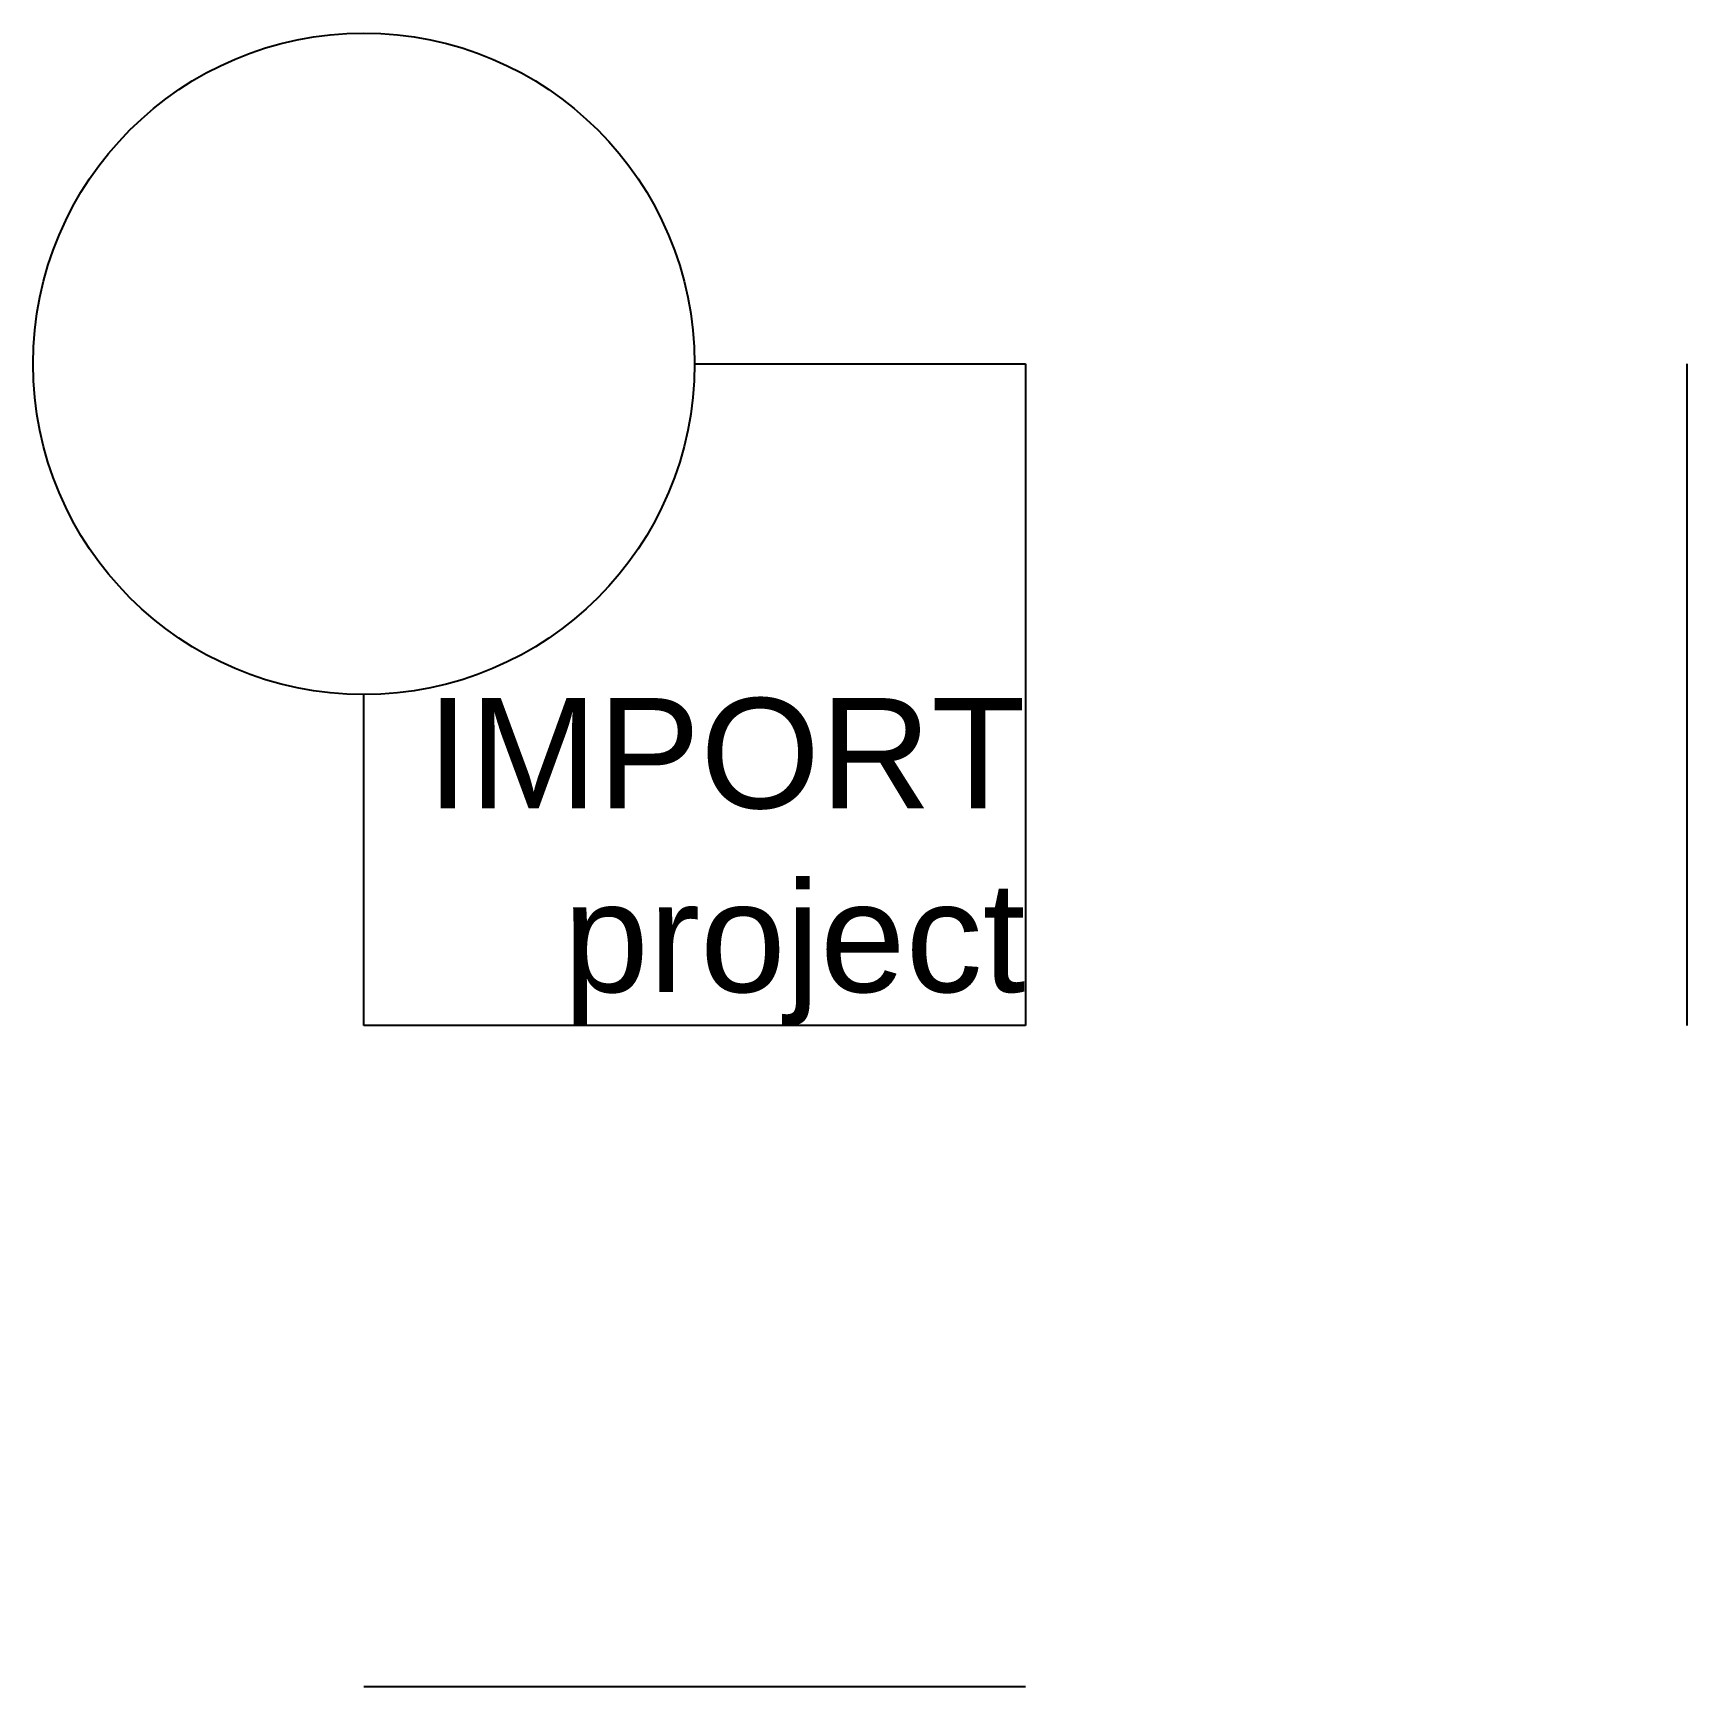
# Model space of a CAD drawing. Header units: inches. Extents: x -6 to 24, y -24 to 6.
import ezdxf

# ---------------------------------------------------------------- set-up
doc = ezdxf.new("R2010")
doc.units = ezdxf.units.IN
doc.header["$MEASUREMENT"] = 0
doc.styles.get("Standard").update_dxf_attribs({"font": 'arial.ttf'})

msp = doc.modelspace()

# ---------------------------------------------------------------- linework, layer by layer
at = {"color": 85, "true_color": 0x58ba48}
for p, q in [((6, 0), (12, 0)), ((12, 0), (12, -12)), ((24, 0), (24, -12)), ((0, -12), (0, -6)), ((12, -12), (0, -12)), ((12, -24), (0, -24))]:
    msp.add_line(p, q, dxfattribs=at)
msp.add_circle((0, 0), 6)

# ---------------------------------------------------------------- texts
at = {"color": 85, "true_color": 0x58ba48, "insert": (12, -12), "char_height": 2, "attachment_point": 9}
msp.add_mtext_dynamic_manual_height_columns('IMPORT\\Pproject', width=13.96548, gutter_width=1, heights=[0], dxfattribs=at)

doc.saveas('drawing.dxf')
